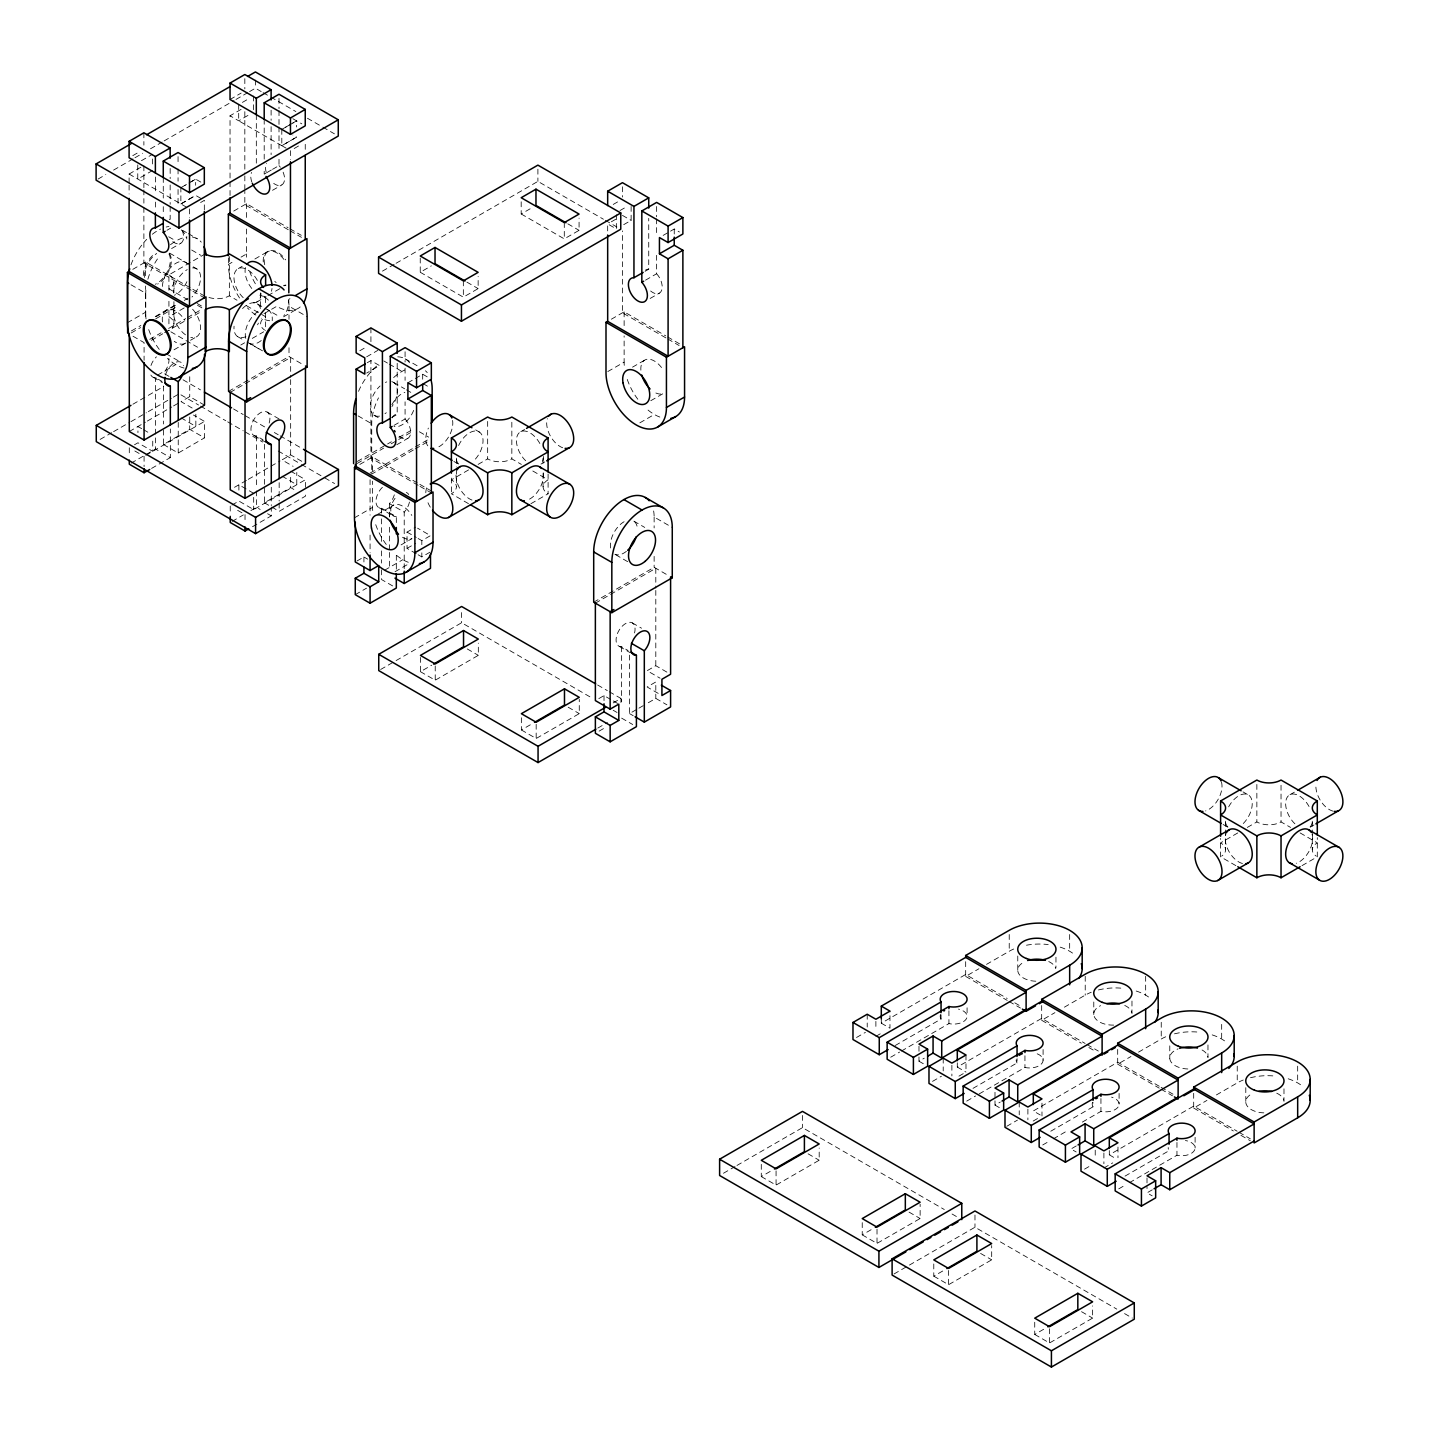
<?xml version="1.0" encoding="UTF-8"?>
<svg xmlns="http://www.w3.org/2000/svg" width="1439" height="1439" viewBox="0 0 1439 1439"><rect width="100%" height="100%" fill="white"/><g stroke="black" fill="none" stroke-linecap="round" stroke-linejoin="round"><path stroke-width="0.75" stroke-dasharray="5 3.75" d="M132.784 155.646L140.195 151.365M230.042 99.489L241.122 93.085M98.05 179.066L105.82 174.587M113.591 170.09L133.018 158.884M134.96 157.75L142.731 153.271M150.501 148.793L162.157 142.047M164.1 140.932L234.053 100.55M235.996 99.435L247.652 92.708M249.595 91.574L255.423 88.211L261.196 91.556M141.454 160.682L152.552 154.279L152.552 166.474M242.4 102.403L247.958 99.165M129.096 182.897L129.096 174.047L143.882 165.503L143.882 187.646M230.042 195.488L230.042 115.768L241.122 109.364M152.552 170.504L137.766 179.084L137.766 162.787M247.958 115.426L238.694 120.804L230.042 115.768M200.848 198.384L195.668 195.398L180.864 203.96L180.882 187.664L186.422 184.462M285.516 127.262L291.056 124.06M292.908 122.981L296.614 120.858L296.596 126.992M180.864 187.7L186.404 184.498M281.81 129.42L287.35 126.218M289.203 125.157L296.596 120.894M180.882 203.942L195.668 195.398M238.712 104.507L238.694 120.804L281.81 145.699L296.614 137.119L292.854 134.996M281.81 129.384L281.81 145.699L296.596 137.155M200.615 202.521L204.32 200.381L204.32 211.461M294.168 148.523L301.56 144.242M166.96 230.276L170.665 228.135M266.053 173.076L264.2 174.137L264.2 167.697M266.988 172.536L271.593 169.874M272.529 169.334L279.004 165.593L279.004 159.153M132.784 269.345L145.555 261.97L190.883 288.142M233.73 211.065L246.501 203.69L288.052 227.686M171.583 248.569L180.828 243.227M272.529 190.29L281.774 184.947M168.921 290.282L168.921 274.867L205.183 253.93M127.423 322.732L145.555 312.263L145.555 286.019M239.54 297.981A42.738 24.679 60 0 1 228.369 264.452L233.802 261.304M241.05 257.113L246.501 253.983L246.501 227.74M155.25 316.544L176.026 304.546M238.352 268.553L242.13 266.377M254.883 259.002L268.571 251.106M131.399 330.934L140.842 325.484M155.952 316.76L176.727 304.762M184.282 300.409L188.059 298.233M131.183 332.985L140.626 327.534M155.736 318.81L178.4 305.734M184.174 307.928L168.921 316.742A17.088 9.875 0 0 1 168.921 330.7M149.746 339.352L161.078 332.805M168.633 328.452L185.631 318.631M187.52 317.533L202.629 308.827M151.419 340.323L162.751 333.776M164.64 332.679L185.415 320.681M187.304 319.602L202.413 310.878M174.029 349.785L188.635 341.367M190.524 340.27L196.19 336.996M256.61 302.1L266.053 296.65M267.942 295.571L282.224 287.314M157.642 375.075L175.774 364.607M264.021 313.648L276.72 306.327A42.738 24.679 60 0 0 300.175 306.957M289.941 298.682L288.807 299.348A42.738 24.679 60 0 1 283.879 315.591M283.573 316.814L298.089 308.432M132.892 404.233L146.382 396.462M148.307 395.347L163.722 386.443M240.799 345.018L244.612 342.806M252.257 338.399L263.697 331.797M382.468 271.126L394.124 264.398M396.067 263.283L537.898 181.386L603.409 219.214M100.118 439.417L111.684 432.743M113.609 431.628L129.024 422.724M130.967 421.627L146.382 412.723M148.307 411.608L171.421 398.261M173.364 397.146L179.138 393.8L198.564 405.025M129.294 431.52L145.447 422.149M147.318 421.069L171.691 407.003M173.561 405.924L179.191 402.668M204.518 405.168L189.732 396.624L181.044 401.625L192.142 408.028M420.242 258.031L420.242 272.259L431.34 265.855M521.188 201.784L521.188 213.979L532.268 207.576M134.493 444.777L137.946 442.78L152.732 451.324L152.75 439.075M228.567 391.39L289.005 356.512L303.611 364.948M230.24 392.361L290.66 357.466L290.66 377.396M131.165 463.124L144.296 455.551M146.184 454.454L155.556 449.04L170.342 457.584L170.342 428.966M163.452 430.117L163.452 444.489L189.732 429.326L204.518 437.852L204.518 421.429L193.42 415.026M145.825 455.318L204.518 421.429M151.581 468.412L170.342 457.584M163.452 444.489L178.238 453.033L204.518 437.852M359.822 350.738L367.215 346.475M613.212 204.446L618.752 201.244M420.242 272.259L463.34 297.154L478.144 288.609L478.144 276.414M521.188 213.979L564.286 238.874L579.072 230.33L579.072 218.134M366.657 356.818L377.738 350.414M620.029 210.526L625.587 207.324M367.215 362.736L370.92 360.595L379.59 365.614L366.657 373.079M611.359 221.786L618.752 217.505M623.735 224.646L631.127 220.383L631.127 204.122M407.903 382.774L413.461 379.572M415.295 378.493L422.688 374.23L427.887 377.234M663.145 235.402L668.685 232.201M670.538 231.139L674.243 228.999L679.424 232.003M246.393 480.428L233.694 487.785M248.263 479.349L280.119 460.948M301.758 461.307L290.66 454.904L281.99 459.904L293.088 466.308M231.967 505.053L238.892 501.06L253.678 509.604L305.464 479.709L305.464 489.979M391.66 417.616L397.2 414.414L397.2 359.516M645.032 271.323L648.737 269.201L648.737 218.35M393.998 425.386L405.079 418.983L405.079 401.805M645.535 280.155L656.634 273.752L656.634 254.433M232.111 521.404L243.371 514.91M250.872 510.575L256.502 507.319L260.189 509.46M264.38 444.309L264.38 502.769L290.66 487.605L296.218 490.807M357.376 461.415L385.706 445.047M387.595 443.967L391.372 441.773M398.927 437.42L414.036 428.696M357.16 463.466L383.601 448.195M391.156 443.824L396.822 440.568M398.711 439.471L413.82 430.747M359.822 464.437L372.593 457.062L417.922 483.234M611.359 319.206L624.13 311.849L665.681 335.827M252.527 526.692L271.287 515.864L271.287 507.643M271.773 507.032L279.166 511.313L305.464 496.131L305.464 492.03M396.768 444.741L407.867 438.337M650.158 298.449L659.404 293.106M370.075 473.089L413.497 448.015M415.385 446.917L428.606 439.291M413.281 450.065L371.73 474.061L371.73 423.768A42.738 24.679 -60 0 1 378.493 397.866M415.169 448.968L428.39 441.341M354.462 517.824L372.593 507.355L372.593 481.13M607.816 371.55L624.13 362.142L624.13 335.899M377.36 514.478L393.674 505.053M520.828 431.646L524.605 429.47M632.512 367.161L645.212 359.84M468.574 469.905L451.396 479.817A17.088 9.875 0 0 1 451.396 493.775L468.574 503.704M478.108 464.401L487.659 458.879A17.088 9.875 0 0 0 511.834 458.879L521.368 464.401M356.998 560.976L363.923 556.983L367.629 559.123M416.267 553.709L407.039 548.367L407.039 532.106L415.709 527.088M401.067 544.895L411.95 538.6A19.121 11.026 60 0 1 401.247 536.441M540.992 464.095L544.769 461.919M650.788 400.708L663.487 393.387A19.121 11.026 60 0 1 652.784 391.21M407.039 548.367L415.709 543.366M418.119 538.51L421.825 540.632L430.495 535.632L417.562 528.167M384.681 570.168L402.812 559.699M639.833 422.85L654.349 414.468M355.271 594.667L366.531 588.173M395.059 571.715L408.19 564.124M418.119 554.77L421.825 556.911L430.495 551.892M530.919 503.704L548.097 493.775L548.097 473.953M380.669 669.477L394.16 661.688M396.103 660.573L461.613 622.745L591.789 697.897M420.44 657.443L420.44 671.689L431.682 665.196M420.44 671.689L435.226 680.215L478.324 655.339L478.324 643.143M593.695 602.204L654.133 567.308L668.739 575.744M595.368 603.157L655.806 568.279L655.806 588.209M521.368 717.755L521.368 729.951L532.628 723.475M598.822 698.599L604.02 695.613L611.413 699.876M666.887 672.121L655.806 665.717L647.118 670.718L660.069 678.183M521.368 729.951L536.171 738.495L579.269 713.618L579.269 699.372M613.212 702.916L620.928 698.455L620.928 702.52M597.797 728.08L607.438 722.504M599.128 731.12L606.628 726.803M629.509 655.123L629.509 713.582L637.027 709.247M638.898 708.168L646.417 703.815M648.287 702.736L655.806 698.401L666.887 704.804M856.529 1037.483L865.433 1032.357M881.298 1018.92L881.298 1023.201L965.677 974.473L1007.21 998.468M965.677 961.666L965.677 976.415L978.934 968.753M986.506 964.382L1009.225 951.269A42.738 24.679 0 0 1 1015.232 948.373M1290.028 794.67L1295.694 791.414M875.883 1036.332L881.172 1033.292M1237.774 832.929L1220.596 842.858A17.088 9.875 0 0 1 1221.639 856.151M1247.307 827.425L1256.859 821.921A17.088 9.875 0 0 0 1281.034 821.921L1290.567 827.425M895.256 1045.487L941.052 1019.046L941.052 1014.783M890.705 1057.215L899.591 1052.089M901.372 1051.064L948.931 1023.597A13.455 7.771 0 0 0 966.199 1019.1A13.455 7.771 0 0 0 958.5 1009.099M1310.192 827.137L1313.969 824.961M723.457 1173.253L735.023 1166.579M736.948 1165.464L802.476 1127.636L944.29 1209.515M918.981 1056.946L918.981 1061.227L924.27 1058.169M761.285 1164.367L761.285 1176.58L772.527 1170.087M1302.025 865.63L1317.297 856.817L1317.297 837.624M932.544 1081.373L941.43 1076.228M957.295 1062.809L957.295 1067.072L1041.674 1018.362L1085.114 1043.437M1041.674 1005.555L1041.674 1020.287L1054.931 1012.642M1064.41 1007.174L1085.222 995.14A42.738 24.679 0 0 1 1091.23 992.262M958.932 1076.156L964.22 1073.098M761.285 1176.58L776.071 1185.106L819.187 1160.23L819.187 1148.034M973.016 1088.352L1017.049 1062.935L1017.049 1058.654M966.72 1101.105L975.606 1095.96M979.15 1093.928L1024.946 1067.486A13.455 7.771 0 0 0 1041.764 1063.583A13.455 7.771 0 0 0 1036.566 1053.564M994.997 1100.835L994.997 1105.098L1000.267 1102.058M1006.778 1126.287L1017.445 1120.118M1117.689 1049.427L1117.689 1064.176L1130.946 1056.514M1138.519 1052.143L1161.237 1039.03A42.738 24.679 0 0 1 1167.245 1036.152M1033.184 1121.053L1038.454 1117.995M862.231 1222.646L862.231 1234.86L873.473 1228.366M1050.776 1131.216L1093.046 1106.807L1093.046 1102.544M1042.717 1144.976L1049.84 1140.875M1053.384 1138.825L1067.468 1130.694M1082.344 1122.096L1100.943 1111.358A13.455 7.771 0 0 0 1117.995 1107.167A13.455 7.771 0 0 0 1111.574 1097.13M862.231 1234.86L877.017 1243.386L920.133 1218.509L920.133 1204.281M1076.282 1145.93L1070.994 1148.988L1076.192 1151.973M894.033 1273.965L907.523 1266.176M909.448 1265.061L974.976 1227.233L1116.79 1309.112M1084.556 1169.134L1091.661 1165.032M1109.307 1150.57L1109.307 1154.833L1193.686 1106.123L1237.126 1131.198M1193.686 1093.316L1193.686 1108.048L1206.943 1100.403M1216.405 1094.935L1237.234 1082.901A42.738 24.679 0 0 1 1243.242 1080.023M1103.893 1167.982L1112.707 1162.892M933.785 1263.964L933.785 1276.159L945.027 1269.684M1125.028 1176.113L1169.062 1150.696A13.455 7.771 0 0 1 1168.234 1147.531M933.785 1276.159L948.571 1284.703L991.687 1259.827L991.687 1245.58M1118.733 1188.866L1125.838 1184.747M1129.399 1182.696L1176.958 1155.247A13.455 7.771 0 0 0 1194.424 1150.427A13.455 7.771 0 0 0 1185.412 1140.515M1152.279 1189.819L1147.009 1192.859L1152.189 1195.863M1034.731 1322.243L1034.731 1334.439L1045.973 1327.945M1034.731 1334.439L1049.517 1342.983L1092.633 1318.106L1092.633 1305.893M622.457 215.382L631.127 220.383M605.351 220.329L616.899 227.002M567.829 223.836L579.072 230.33M263.121 92.672L268.913 95.999M270.838 97.115L295.876 111.576M307.442 118.25L320.933 126.038M322.858 127.154L334.424 133.827M292.854 118.718L301.794 123.844M667.57 336.924L680.791 344.551M665.897 337.895L622.457 312.803L622.457 230.87M667.786 338.974L679.1 345.522M281.81 145.663L288.735 149.656M466.884 282.116L478.144 288.609M289.941 228.765L301.273 235.312M288.268 229.736L244.828 204.662L244.828 191.369M290.156 230.816L301.471 237.363M200.848 182.123L195.668 179.138L188.275 183.401L195.65 179.155L195.65 185.271M1243.008 791.882L1248.674 795.155M1300.119 832.929L1317.297 842.858A17.088 9.875 0 0 0 1316.253 856.151M129.096 174.047L187.79 207.935M1223.096 824.475L1228.762 827.749M182.825 230.474L186.458 232.56M188.275 233.604L197.341 238.838M405.186 358.851L419.684 367.215M168.723 236.769L175.972 240.961M191.675 250.026L200.74 255.261M288.484 300.157A42.738 24.679 -60 0 1 289.005 306.219L307.137 316.688M383.817 360.955L387.433 363.06M389.25 364.103L401.949 371.424M423.102 383.637L430.351 387.828M653.63 510.971A42.738 24.679 -60 0 1 654.133 517.015L672.265 527.483M1235.867 865.63L1220.596 856.817L1220.596 838.451M169.604 253.102L191.333 265.765M193.222 266.845L196.999 269.039M257.437 303.917L263.103 307.191M264.992 308.288L280.101 317.012M393.782 382.522L404.647 388.8M406.464 389.861L411.896 392.991A19.121 11.026 -60 0 0 409.899 392.092M475.697 429.937L479.475 432.114M633.862 521.152L644.744 527.429M208.961 297.459A17.088 9.875 0 0 0 229.359 295.804L236.985 300.211M246.519 305.716L265.621 316.742A17.088 9.875 0 0 0 264.578 330.035M532.826 471.003L548.097 479.817A17.088 9.875 0 0 0 548.097 493.775M192.772 289.239L205.993 296.866M191.099 290.192L143.882 262.941L143.882 205.363M192.988 291.29L204.32 297.819M197.125 303.467L202.665 306.669M419.397 431.79L428.642 437.132M188.005 299.834L168.921 288.825A17.088 9.875 0 0 0 168.921 274.867M197.539 305.356L203.259 308.648M250.638 343.975L263.319 351.314M373.852 415.134L379.302 418.263M615.766 554.788L630.264 563.171M237.525 336.528L245.08 340.881M246.968 341.978L260.189 349.605M453.897 461.451L457.674 463.628M131.021 284.796L145.753 293.304L145.753 317.353M358.131 415.907L371.73 423.768M170.827 331.797L197.539 347.213M419.81 484.331L431.142 490.879M418.119 485.285L370.92 458.034L370.92 360.595M420.008 486.382L431.34 492.929M166.222 353.796L181.008 362.34M267.168 412.076L280.101 419.54M632.297 622.871L641.542 628.213M133 336.222L144.08 342.626L144.08 360.326M183.023 379.788L200.507 389.879M233.532 408.946L243.245 414.558M245.188 415.673L264.614 426.897M274.327 432.509L278.213 434.74M280.155 435.873L301.524 448.213M168.993 376.352L163.452 373.151A13.455 7.771 -60 0 0 168.345 356.314M394.322 494.836A13.455 7.771 -60 0 1 389.429 503.614L404.215 512.158L404.215 571.175M156.473 378.241L155.556 377.702L155.556 449.04M158.326 379.302L162.031 381.443M269.165 423.03A13.455 7.771 -60 0 0 264.272 411.464A13.455 7.771 -60 0 0 251.771 424.235A13.455 7.771 -60 0 0 256.502 435.981L262.959 439.722M382.396 487.299A13.455 7.771 -60 0 0 375.975 500.844A13.455 7.771 -60 0 0 381.533 508.183L396.319 516.709L396.319 523.148M634.545 632.962A13.455 7.771 -60 0 0 628.987 622.314A13.455 7.771 -60 0 0 616.809 635.336A13.455 7.771 -60 0 0 621.63 646.795L628.106 650.536M153.218 377.306L162.463 382.648M254.163 435.585L267.096 443.068M379.194 507.769L393.98 516.313M619.292 646.399L630.39 652.802M200.507 406.14L225.761 420.728M227.704 421.843L243.245 430.819M245.188 431.934L262.671 442.043M278.213 451.019L299.582 463.34M301.524 464.473L322.912 476.813M324.854 477.928L334.567 483.54M407.039 532.106L416.267 537.431M290.66 471.165L305.464 479.709M181.062 417.85L195.848 426.43L195.848 414.198M282.008 476.129L296.776 484.709L296.794 472.478M658.217 693.382L647.118 686.979L655.806 681.978L655.806 698.401M597.617 685L607.33 690.612M609.273 691.727L620.928 698.455M141.652 428.66L137.946 426.484L137.946 432.617M143.504 429.685L150.879 433.984M253.678 493.343L238.892 484.745L238.892 490.897M613.266 700.937L618.806 704.139M264.38 502.769L269.938 505.97M629.509 713.582L633.214 715.705M613.158 710.236L617.043 712.485M267.582 513.723L271.287 515.864M392.631 585.925L381.533 579.521L381.533 567.2M621.63 718.133L632.728 724.537M134.834 450.983L140.392 454.184M237.633 510.323L243.173 513.525M467.243 648.935L478.324 655.339M568.171 707.215L579.269 713.618M1014.765 1002.821L1022.32 1007.192M1087.003 1044.534L1098.335 1051.064M1159.222 1086.229L1117.689 1062.234L1033.31 1110.962L1040.253 1114.973M1161.111 1087.326L1174.332 1094.953M1239.015 1132.295L1250.347 1138.825M965.677 976.415L1007.228 1000.393M1009.117 1001.49L1020.449 1008.037M1041.674 1020.287L1081.337 1043.185M1088.891 1047.556L1096.446 1051.909M1117.689 1064.176L1159.24 1088.154M1161.129 1089.251L1172.461 1095.799M1193.686 1108.048L1233.349 1130.946M1240.904 1135.317L1250.347 1140.767M881.298 1023.201L889.968 1028.201L889.968 1011.131M957.295 1067.072L965.983 1072.091M1109.307 1154.833L1116.25 1158.845M918.981 1061.227L924.18 1064.212M994.997 1105.098L1000.177 1108.102M952.06 1214.012L957.888 1217.376M1124.561 1313.591L1132.331 1318.088M808.088 1153.826L819.187 1160.23M909.034 1212.106L920.133 1218.509M980.589 1253.423L991.687 1259.827M1081.534 1311.684L1092.633 1318.106M1312.278 821.183L1312.278 827.803M1312.278 829.997L1312.278 849.837M1297.672 1066.155L1297.672 1082.901M1283.984 1088.801L1283.984 1101.375M1281.034 785.28L1281.034 821.921M1256.859 784.453L1256.859 821.921M1245.796 1087.668L1245.796 1102.31M1237.234 1066.155L1237.234 1082.901M1225.596 821.183L1225.596 827.803M1225.596 829.997L1225.596 849.837M1221.675 1024.37L1221.675 1039.03M1207.969 1044.93L1207.969 1057.485A19.121 11.026 0 0 0 1199.155 1048.653M1195.107 1137.296L1195.107 1147.98M1176.958 1142.44L1176.958 1155.247M1169.781 1045.865L1169.781 1058.438M1161.237 1022.284L1161.237 1039.03M1147.009 1177.929L1147.009 1188.596M1145.66 976.308L1145.66 995.14M1131.971 1001.04L1131.971 1013.614M1119.092 1093.424L1119.092 1104.091M1117.977 1147.045L1117.977 1157.711M1103.893 1153.035L1103.893 1163.719M1100.943 1098.551L1100.943 1111.358M1095.223 1150.157L1095.223 1158.701M1093.784 1001.994L1093.784 1014.549M1085.222 976.308L1085.222 995.14M1069.663 934.523L1069.663 951.269M1055.956 957.169L1055.956 967.638M1049.517 1328.755L1049.517 1342.983M1043.095 1049.535L1043.095 1060.219M1041.98 1103.155L1041.98 1115.962M1027.896 1109.163L1027.896 1119.83M1024.946 1055.74L1024.946 1067.486M1019.226 1102.022L1019.226 1114.829M1017.769 956.018L1017.769 970.677M1009.225 934.523L1009.225 951.269M994.997 1092.291L994.997 1098.694M974.976 1215.038L974.976 1227.233M967.08 1007.786L967.08 1016.33M965.983 1055.003L965.983 1069.95M951.881 1065.274L951.881 1075.94M948.931 1010.79L948.931 1023.597M948.571 1270.475L948.571 1284.703M943.211 1058.133L943.211 1070.94M918.981 1046.279L918.981 1054.823M877.017 1229.158L877.017 1243.386M875.883 1021.384L875.883 1029.928M867.213 1014.243L867.213 1027.05M802.476 1115.441L802.476 1127.636M776.071 1170.878L776.071 1185.106M674.243 228.999L674.243 235.097M656.634 206.514L656.634 216.785M656.634 218.836L656.634 235.097M655.806 590.422L655.806 665.717M654.133 517.015L654.133 527.951M654.133 556.371L654.133 567.308M624.13 311.849L624.13 327.157M622.457 186.782L622.457 197.053M621.63 646.795L621.63 701.71M616.342 214.699L616.342 228.927L607.672 223.908L607.672 232.776M604.02 695.613L604.02 701.71M564.286 222.595L564.286 238.874M543.079 458.16L543.079 464.761M543.079 473.575L543.079 486.796M537.898 169.19L537.898 181.386M536.171 724.267L536.171 738.495M511.834 422.257L511.834 458.879M487.659 421.429L487.659 458.879M463.34 280.875L463.34 297.154M461.613 612.582L461.613 622.745M456.397 458.16L456.397 466.973M456.397 469.168L456.397 486.796M451.396 478.072L451.396 493.775M435.226 665.987L435.226 680.215M422.688 374.23L422.688 380.328M421.825 540.632L421.825 544.697M421.825 552.846L421.825 556.911M405.079 351.746L405.079 362.016M405.079 368.132L405.079 380.328M396.319 555.364L396.319 571.625M389.429 503.614L389.429 516.511M389.429 527.232L389.429 550.4M389.429 552.432L389.429 568.801M381.533 508.183L381.533 516.763M381.533 518.903L381.533 544.679M381.533 550.885L381.533 563.081M372.593 457.062L372.593 472.37M370.92 327.912L370.92 342.284M370.075 479.727L370.075 515.162M370.075 535.092L370.075 552.81M363.923 556.983L363.923 563.081M305.248 144.332L305.248 150.969M290.462 150.645L290.462 159.513M290.66 379.608L290.66 454.904M290.66 477.334L290.66 487.605M289.005 306.219L289.005 319.332M289.005 347.752L289.005 356.512M279.166 482.677L279.166 501.042M279.166 503.092L279.166 511.313M279.004 98.356L279.004 108.627M279.004 110.677L279.004 124.923M279.004 126.956L279.004 148.415M271.287 487.227L271.287 505.593M271.108 110.191L271.108 120.372M271.108 126.686L271.108 154.603M265.621 297.639L265.621 304.241M265.621 313.054L265.621 330.7M264.2 119.221L264.2 159.099M260.603 292.854L260.603 308.288M256.322 114.67L256.322 163.147M256.502 435.981L256.502 486.832M256.502 490.897L256.502 507.319M255.423 80.08L255.423 88.211M253.678 497.354L253.678 509.604M253.498 95.999L253.498 110.227M246.501 203.69L246.501 218.998M244.828 78.641L244.828 88.912M244.828 111.648L244.828 173.651M244.828 175.864L244.828 189.157M245.026 514.604L245.026 522.807M230.24 506.06L230.24 514.263M229.359 256.538L229.359 295.804M228.369 257.887L228.369 264.452M189.732 376.694L189.732 396.624M189.732 417.004L189.732 429.326M189.516 208.925L189.516 217.793M178.058 156.635L178.058 164.855M178.058 168.957L178.058 181.17M178.058 189.516L178.058 206.694M178.238 422.364L178.238 453.033M173.921 281.846L173.921 292.854M173.921 301.668L173.921 323.721M170.162 168.471L170.162 178.634M170.162 184.965L170.162 204.284M170.162 206.443L170.162 219.322A13.455 7.771 60 0 0 168.957 219.394M168.921 301.309L168.921 325.466M163.452 386.03L163.452 424.001M163.273 177.501L163.273 198.06M163.273 206.658L163.273 213.098M155.376 177.015L155.376 193.51M155.376 202.09L155.376 210.688M145.555 261.97L145.555 277.277M143.882 132.802L143.882 145.123M143.882 189.858L143.882 203.151M144.08 456.325L144.08 466.578M129.294 447.781L129.294 456.001M129.096 185.109L129.096 193.977M1333.126 811.164A19.121 11.026 60 0 1 1315.948 784.453M1221.495 782.186A19.121 11.026 -60 0 1 1205.576 810.93M1312.152 834.53A19.121 11.026 -60 0 1 1296.233 863.274M1228.654 806.847A19.121 11.026 -60 0 1 1250.167 796.54A19.121 11.026 -60 0 1 1242.469 824.277M1227.935 827.083A19.121 11.026 -60 0 1 1225.434 821.993M1242.469 863.49A19.121 11.026 60 0 1 1228.978 851.528A19.121 11.026 60 0 1 1225.902 834.008M1294.884 823.792A19.121 11.026 60 0 1 1287.815 796.415A19.121 11.026 60 0 1 1309.112 806.649M1312.35 822.442A19.121 11.026 60 0 1 1309.238 827.677M1250.491 1077.721A42.738 24.679 0 0 1 1276.213 1076.21M1288.193 1078.782A42.738 24.679 0 0 1 1302.673 1086.373M1263.838 1112.869A19.121 11.026 0 0 1 1246.75 1105.332A19.121 11.026 0 0 1 1252.596 1093.388M1276.753 1093.19A19.121 11.026 0 0 1 1283.822 1100.313M1174.476 1033.832A42.738 24.679 0 0 1 1200.216 1032.321M1212.196 1034.893A42.738 24.679 0 0 1 1226.676 1042.502M1093.046 1106.807A13.455 7.771 0 0 1 1092.561 1102.31M1187.823 1068.979A19.121 11.026 0 0 1 1170.465 1060.939A19.121 11.026 0 0 1 1178.073 1048.851M1098.479 989.942A42.738 24.679 0 0 1 1124.201 988.449M1136.18 991.021A42.738 24.679 0 0 1 1150.66 998.612M1017.049 1062.935A13.455 7.771 0 0 1 1016.222 1059.77M1113.696 1025.108A19.121 11.026 0 0 1 1095.061 1018.075A19.121 11.026 0 0 1 1100.583 1005.627M1124.74 1005.429A19.121 11.026 0 0 1 1131.809 1012.552M1026.475 945.207A42.738 24.679 0 0 1 1048.204 944.56M1060.183 947.132A42.738 24.679 0 0 1 1074.663 954.723M941.052 1019.046A13.455 7.771 0 0 1 940.548 1014.531M1035.81 981.218A19.121 11.026 0 0 1 1018.74 973.681A19.121 11.026 0 0 1 1024.568 961.756M1048.743 961.558A19.121 11.026 0 0 1 1055.794 968.681M408.298 562.289A42.738 24.679 60 0 1 394.484 553.547M386.264 544.464A42.738 24.679 60 0 1 374.716 521.422M372.701 510.557A42.738 24.679 60 0 1 372.593 507.355M405.079 418.983A13.455 7.771 60 0 1 409.899 436.035A13.455 7.771 60 0 1 397.65 434.884M392.163 417.886A13.455 7.771 60 0 1 397.2 414.414M389.519 517.033A19.121 11.026 60 0 1 396.175 504.405A19.121 11.026 60 0 1 411.824 515.414M659.835 417.058A42.738 24.679 60 0 1 646.039 408.334M637.801 399.233A42.738 24.679 60 0 1 626.253 376.209M624.256 365.344A42.738 24.679 60 0 1 624.13 362.142M656.634 273.752A13.455 7.771 60 0 1 661.526 290.624A13.455 7.771 60 0 1 649.601 290.084M645.589 270.064A13.455 7.771 60 0 1 648.737 269.201M640.877 370.183A19.121 11.026 60 0 1 648.305 359.156A19.121 11.026 60 0 1 663.361 370.183M425.404 370.776A42.738 24.679 -60 0 1 427.239 372.629M393.638 377.576A42.738 24.679 -60 0 1 404.665 370.003M397.704 356.836A42.738 24.679 -60 0 1 410.655 364.337M358.527 391.354A42.738 24.679 -60 0 1 378.313 364.715M406.266 492.462A13.455 7.771 -60 0 1 408.712 494.53M409.449 502.049A13.455 7.771 -60 0 1 404.215 512.158M396.319 516.709A13.455 7.771 -60 0 1 390.76 509.658A13.455 7.771 -60 0 1 396.768 496.257M413.623 410.421A19.121 11.026 -60 0 1 393.98 426.502M391.876 404.701A19.121 11.026 -60 0 1 404.881 392.361M391.786 381.623A19.121 11.026 -60 0 1 391.966 406.571M386.3 412.723A19.121 11.026 -60 0 1 384.986 413.695M379.536 416.105A19.121 11.026 -60 0 1 370.309 406.302A19.121 11.026 -60 0 1 380.076 385.994M385.364 382.432A19.121 11.026 -60 0 1 386.749 381.911M634.689 521.817A19.121 11.026 -60 0 1 637.423 529.858M626.397 551.353A19.121 11.026 -60 0 1 614.903 554.267M610.622 547.989A19.121 11.026 -60 0 1 624.094 521.727M430.297 507.176A19.121 11.026 60 0 1 427.221 500.754M425.8 492.75A19.121 11.026 60 0 1 428.39 485.267M562.667 447.745A19.121 11.026 60 0 1 547.36 418.641M452.583 420.44A19.121 11.026 -60 0 1 436.377 447.889M427.815 445.82A19.121 11.026 -60 0 1 428.39 428.085M543.24 472.783A19.121 11.026 -60 0 1 527.034 500.232M458.609 445.532A19.121 11.026 -60 0 1 480.23 432.707A19.121 11.026 -60 0 1 474.456 460.102M458.735 464.042A19.121 11.026 -60 0 1 456.235 458.951M472.01 500.088A19.121 11.026 60 0 1 456.091 473.773M525.685 460.75A19.121 11.026 60 0 1 518.616 433.391A19.121 11.026 60 0 1 539.913 443.626M543.474 456.433A19.121 11.026 60 0 1 540.884 463.916M267.798 309.799A19.121 11.026 -60 0 1 272.205 320.681M261.268 340.539A19.121 11.026 -60 0 1 249.756 343.471M245.799 338.453A19.121 11.026 -60 0 1 258.966 310.932M192.502 237.093A42.738 24.679 -60 0 1 201.262 242.148M145.753 293.304A42.738 24.679 -60 0 1 145.879 290.084M147.875 279.238A42.738 24.679 -60 0 1 159.423 256.196M170.468 244.72A42.738 24.679 -60 0 1 187.088 236.985M181.296 229.844A42.738 24.679 -60 0 1 186.89 239.018M130.985 264.848A42.738 24.679 -60 0 1 146.706 239.36M152.336 234.251A42.738 24.679 -60 0 1 160.556 229.071M166.151 227.038A42.738 24.679 -60 0 1 168.957 226.517M154.872 377.702A13.455 7.771 -60 0 1 150.375 373.834M150.969 365.506A13.455 7.771 -60 0 1 156.419 356.818M165.449 375.039A13.455 7.771 -60 0 1 174.749 362.736A13.455 7.771 -60 0 1 183.437 365.686M162.463 286.415A19.121 11.026 -60 0 1 171.763 266.431A19.121 11.026 -60 0 1 186.746 263.193M186.89 281.72A19.121 11.026 -60 0 1 174.407 295.229M169.334 253.516A19.121 11.026 -60 0 1 169.586 269.255A19.121 11.026 -60 0 1 157.66 284.059M144.368 277.475A19.121 11.026 -60 0 1 156.671 253.48M285.839 285.048A19.121 11.026 60 0 1 283.753 285.336M276.144 282.494A19.121 11.026 60 0 1 274.777 281.432M264.722 264.704A19.121 11.026 60 0 1 269.956 250.62A19.121 11.026 60 0 1 285.659 259.865M168.921 253.93A19.121 11.026 -60 0 1 167.895 270.442A19.121 11.026 -60 0 1 155.268 284.292M143.306 275.479A19.121 11.026 -60 0 1 154.333 253.983M242.543 308.54A19.121 11.026 -60 0 1 260.765 309.691M258.408 323.109A19.121 11.026 -60 0 1 257.545 324.818M245.925 336.618A19.121 11.026 -60 0 1 234.053 326.185M192.61 267.906A19.121 11.026 -60 0 1 200.561 277.925A19.121 11.026 -60 0 1 191.981 297.01M173.525 292.926A19.121 11.026 -60 0 1 187.232 269.615M192.61 309.223A19.121 11.026 60 0 1 200.525 329.135A19.121 11.026 60 0 1 190.793 337.374M185.487 334.819A19.121 11.026 60 0 1 176.116 304.726M260.999 293.34A19.121 11.026 60 0 1 249.972 302.1M243.209 297.675A19.121 11.026 60 0 1 236.14 270.298A19.121 11.026 60 0 1 257.437 280.533M184.084 368.06A42.738 24.679 60 0 1 167.464 358.455M159.243 349.371A42.738 24.679 60 0 1 147.677 326.329M146.059 318.9A42.738 24.679 60 0 1 145.555 312.263M182.195 230.492A13.455 7.771 60 0 1 181.404 242.849A13.455 7.771 60 0 1 170.611 239.773M184.911 343.507A19.121 11.026 60 0 1 174.227 341.331M162.481 321.922A19.121 11.026 60 0 1 169.136 309.313A19.121 11.026 60 0 1 184.786 320.303M269.705 320.753A42.738 24.679 60 0 1 261.304 318.217M255.872 315.087A42.738 24.679 60 0 1 247.454 307.91M268.409 300.175A42.738 24.679 60 0 1 262.833 294.401M255.351 283.771A42.738 24.679 60 0 1 249.864 271.953M246.627 257.185A42.738 24.679 60 0 1 246.501 253.983M283.141 172.212A13.455 7.771 60 0 1 282.476 184.444A13.455 7.771 60 0 1 271.971 181.926M266.197 172.23A13.455 7.771 60 0 1 266.557 163.488M279.004 165.593A13.455 7.771 60 0 1 280.335 167.23M251.825 182.016A13.455 7.771 60 0 1 251.537 172.446M264.632 296.362A19.121 11.026 60 0 1 257.023 293.52M251.771 288.466A19.121 11.026 60 0 1 245.763 266.593M272.007 288.466A19.121 11.026 60 0 1 271.413 291.254M285.857 285.228A19.121 11.026 60 0 1 283.825 285.821M263.247 262.024A19.121 11.026 60 0 1 270.676 250.998A19.121 11.026 60 0 1 285.731 262.024"/><path stroke-width="1.5" d="M163.273 177.501L163.273 161.078L178.058 152.534L204.32 167.697L204.32 184.12L189.516 192.664L129.096 157.768L129.096 141.346L143.882 132.802L170.162 147.983L170.162 158.254M281.81 129.42L230.042 99.489L230.042 83.066L244.828 74.522L271.108 89.704L271.108 99.975M247.652 76.429L255.423 71.95L338.273 119.797L338.273 136.057L178.976 228.028L96.107 180.199L96.107 163.92L131.075 143.738M146.616 134.762L230.168 86.538M129.096 141.346L155.376 156.527L170.162 147.983M230.042 83.066L256.322 98.248L271.108 89.704M264.2 119.221L264.2 102.799L279.004 94.255L305.248 109.418L305.248 125.841L290.462 134.385L281.81 129.384M163.273 161.078L189.516 176.242L204.32 167.697M264.2 102.799L290.462 117.962L305.248 109.418M96.107 163.92L178.976 211.767L338.273 119.797M163.273 217.379L163.273 232.416A13.455 7.771 60 0 1 166.798 251.231A13.455 7.771 60 0 1 151.85 242.597A13.455 7.771 60 0 1 155.376 227.866L162.769 223.585M163.273 232.416L165.107 231.337M127.423 272.439L187.861 307.334L205.993 296.866L205.993 347.159L187.861 357.627A42.738 24.679 60 0 1 157.642 375.075A42.738 24.679 60 0 1 127.423 322.732L127.423 272.439L129.096 271.467L189.516 306.363L189.516 220.005M228.369 255.71L228.369 214.159L230.042 213.188L290.462 248.084L290.462 161.726M228.369 214.159L288.807 249.055L306.939 238.586L306.939 288.879A42.738 24.679 60 0 1 303.557 302.945M229.359 309.763L229.359 351.638A17.088 9.875 0 0 0 205.183 351.638L205.183 309.763A17.088 9.875 0 0 1 229.359 309.763L248.443 298.736M295.607 295.409L306.939 288.879M378.583 257.113L537.898 165.125L620.767 212.972L620.767 229.233L461.451 321.221L378.583 273.374L378.583 257.113L461.451 304.942L620.767 212.972M179.012 377.18L197.143 366.711M303.467 449.328L338.453 469.51L338.453 485.788L255.584 533.617L96.269 441.647L96.269 425.386L130.967 405.348M435.028 247.454L420.242 255.998L463.34 280.875L478.144 272.349L435.028 247.454L435.028 263.715L465.013 281.037M535.974 189.175L521.188 197.719L564.286 222.595L579.072 214.069L535.974 189.175L535.974 205.435L565.959 222.757M129.294 334.082L129.294 431.52L144.08 440.046L204.518 405.168L204.518 354.228M250.692 397.632L245.026 400.887L245.026 498.326L230.24 489.8L230.24 392.361M431.34 492.929L431.34 395.491L416.555 404.035L416.555 501.456L356.135 466.578L356.135 369.139L364.804 374.14L364.804 357.879L356.135 352.879L356.135 336.438L370.92 327.912L397.2 343.076L397.2 353.346M607.672 205.597L607.672 191.225L622.457 182.681L648.737 197.863L648.737 208.115M284.077 289.959A42.738 24.679 -60 0 0 250.152 295.193A42.738 24.679 -60 0 0 228.567 341.115L228.567 391.39L246.699 401.859L307.137 366.981L307.137 316.688A42.738 24.679 -60 0 0 276.918 299.24L258.786 288.771M129.294 460.102L129.294 464.203L144.08 472.747L149.71 469.492M356.135 336.438L382.414 351.62L397.2 343.076M607.672 191.225L633.951 206.389L648.737 197.863M356.135 369.139L365.362 363.797M382.414 351.62L382.414 422.958A13.455 7.771 60 0 0 378.871 437.69A13.455 7.771 60 0 0 393.836 446.324A13.455 7.771 60 0 0 390.293 427.509L390.293 356.17L405.079 347.644L431.34 362.79L431.34 379.23L416.555 387.757L407.903 382.774L407.903 399.035L416.555 404.035M633.951 206.389L633.951 277.727A13.455 7.771 60 0 0 630.426 292.477A13.455 7.771 60 0 0 645.374 301.111A13.455 7.771 60 0 0 641.83 282.296L641.83 210.957L656.634 202.413L682.877 217.577L682.877 233.999L668.092 242.543L659.44 237.543L659.44 253.804L668.092 258.804L682.877 250.26L682.877 347.698M390.293 356.17L416.555 371.334L431.34 362.79M641.83 210.957L668.092 226.103L682.877 217.577M407.903 399.035L422.688 390.491L431.34 395.491M659.44 253.804L674.243 245.278L682.877 250.26M245.026 498.326L305.464 463.448L305.464 368.222M382.414 422.958L389.807 418.695M633.951 277.727L643.197 272.403M390.293 427.509L392.145 426.448M641.83 282.296L643.683 281.217M96.269 425.386L255.584 517.356L338.453 469.51M354.462 467.531L414.9 502.427L433.031 491.958L433.031 542.251L414.9 552.72A42.738 24.679 60 0 1 384.681 570.168A42.738 24.679 60 0 1 354.462 517.824L354.462 467.531L356.135 466.578M605.999 322.318L666.437 357.214L684.568 346.745L684.568 397.02L666.437 407.489A42.738 24.679 60 0 1 636.218 424.937A42.738 24.679 60 0 1 605.999 372.611L605.999 322.318L607.672 321.347L668.092 356.242L668.092 258.804M230.24 516.331L230.24 522.483L245.026 531.027L248.785 528.85M451.396 473.215L451.396 437.96L487.659 417.022A17.088 9.875 0 0 0 511.834 417.022L548.097 437.96L548.097 471.974M430.171 483.99L460.39 466.542M526.494 428.372L551.047 414.198M451.396 437.96A17.088 9.875 0 0 1 451.396 451.9L487.659 472.837A17.088 9.875 0 0 1 511.834 472.837L548.097 451.9A17.088 9.875 0 0 1 548.097 437.96M448.446 517.536L478.665 500.088M546.658 460.84L569.322 447.745M396.319 573.675L396.319 588.047L370.075 603.211L355.271 594.667L355.271 578.244L363.923 573.262L378.709 581.788L378.709 565.527L370.075 570.528L355.271 561.983L355.271 522.123M355.271 578.244L370.075 586.788L378.709 581.788M406.05 572.29L424.181 561.822M657.587 427.059L675.718 416.591M470.481 504.801L487.659 514.712A17.088 9.875 0 0 1 511.834 514.712L529.012 504.801M394.97 578.154L404.215 583.497L430.495 568.333L430.495 553.943M595.872 729.195L538.06 762.562L378.745 670.592L378.745 654.313L461.613 606.485L595.674 683.867M463.538 630.534L420.44 655.411L435.226 663.955L478.324 639.06L463.538 630.534L463.538 646.795L433.553 664.099M613.931 609.524L610.154 611.701L610.154 709.139L618.806 704.139L618.806 720.417L610.154 725.4L595.368 716.856L595.368 733.296L610.154 741.822L636.416 726.677L636.416 655.339A13.455 7.771 -60 0 1 632.89 640.589A13.455 7.771 -60 0 1 647.838 631.955A13.455 7.771 -60 0 1 644.312 650.77L644.312 722.108L635.067 716.784M649.205 500.772A42.738 24.679 -60 0 0 615.28 506.006A42.738 24.679 -60 0 0 593.695 551.91L593.695 602.204L611.827 612.672L672.265 577.776L672.265 527.483A42.738 24.679 -60 0 0 642.046 510.036L623.914 499.567M564.484 688.813L521.368 713.69L536.171 722.234L579.269 697.339L564.484 688.813L564.484 705.074L534.499 722.378M378.745 654.313L538.06 746.301L605.513 707.358M595.368 716.856L604.02 711.873L618.806 720.417M644.312 722.108L670.592 706.945L670.592 690.522L661.922 695.523L661.922 679.262L670.592 674.243L670.592 576.823L672.265 577.776M1220.596 836.239L1220.596 800.983L1256.859 780.046A17.088 9.875 0 0 0 1281.034 780.046L1317.297 800.983L1317.297 834.998M881.298 1018.92L881.298 1006.113L965.677 957.403L965.677 955.478L1009.225 930.331A42.738 24.679 0 0 1 1069.663 930.331A42.738 24.679 0 0 1 1069.663 965.227L1069.663 984.852M888.151 1049.589L879.265 1054.715L852.985 1039.534L852.985 1022.463L867.213 1014.243L875.883 1019.262L889.968 1011.131L881.298 1006.113M1199.371 847.013L1229.59 829.566M1297.582 790.317L1320.247 777.222M852.985 1022.463L879.265 1037.645L941.052 1001.976A13.455 7.771 0 0 1 952.042 991.543A13.455 7.771 0 0 1 966.99 1000.177A13.455 7.771 0 0 1 948.931 1006.527L887.144 1042.196L887.144 1059.266L913.405 1074.429L927.633 1066.209L927.633 1049.139L918.981 1044.138L933.066 1036.008L941.718 1041.009L1026.097 992.298L965.677 957.403M905.886 1251.876L878.923 1267.453L719.608 1175.483L719.608 1159.222L802.476 1111.376L961.774 1203.346L961.774 1219.624M1220.596 800.983A17.088 9.875 0 0 1 1220.596 814.942L1256.859 835.879A17.088 9.875 0 0 1 1281.034 835.879L1317.297 814.942A17.088 9.875 0 0 1 1317.297 800.983M965.677 955.478L1026.115 990.374L1069.663 965.227M1217.646 880.56A19.121 11.026 60 0 0 1212.555 851.24A19.121 11.026 60 0 0 1195.305 859.569A19.121 11.026 60 0 0 1217.646 880.56L1247.865 863.112M1315.858 823.863L1338.522 810.769M887.144 1042.196L913.405 1057.359L927.633 1049.139M927.795 1056.136L933.066 1053.096L941.718 1058.079L1026.097 1009.369M804.401 1135.425L761.285 1160.302L776.071 1168.846L819.187 1143.969L804.401 1135.425L804.401 1151.686L774.416 1169.008M957.295 1060.669L957.295 1050.002L1041.674 1001.274L1041.674 999.35L1085.222 974.203A42.738 24.679 0 0 1 1145.66 974.203A42.738 24.679 0 0 1 1145.66 1009.099L1145.66 1028.723M964.166 1093.46L955.262 1098.605L928.982 1083.423L928.982 1066.353L943.211 1058.133L951.881 1063.133L965.983 1055.003L957.295 1050.002M1022.338 1009.117L1026.115 1011.293L1035.576 1005.843M1039.372 1003.649L1043.149 1001.454M1237.774 866.728L1256.859 877.754A17.088 9.875 0 0 1 1281.034 877.754L1300.119 866.728M928.982 1066.353L955.262 1081.516L1017.049 1045.847A13.455 7.771 0 0 1 1028.04 1035.432A13.455 7.771 0 0 1 1043.005 1044.048A13.455 7.771 0 0 1 1024.946 1050.398L963.159 1086.067L963.159 1103.155L989.42 1118.319L1003.649 1110.099L1003.649 1093.028L994.997 1088.028L1009.081 1079.898L1017.733 1084.88L1102.112 1036.17L1041.674 1001.274M1041.674 999.35L1102.112 1034.245L1145.66 1009.099M963.159 1086.067L989.42 1101.231L1003.649 1093.028M1002.03 1101.033L1009.081 1096.968L1017.733 1101.968L1102.112 1053.258M1033.31 1104.558L1033.31 1093.874L1117.689 1045.164L1117.689 1043.239L1161.237 1018.093A42.738 24.679 0 0 1 1221.675 1018.093A42.738 24.679 0 0 1 1221.675 1052.988L1221.675 1072.613M1040.163 1137.35L1031.277 1142.476L1004.998 1127.313L1004.998 1110.224L1019.226 1102.022L1027.896 1107.023L1041.98 1098.892L1033.31 1093.874M1104.019 1054.085L1107.796 1051.909M1111.592 1049.715L1115.369 1047.538M905.329 1193.704L862.231 1218.581L877.017 1227.125L920.133 1202.231L905.329 1193.704L905.329 1209.965L875.344 1227.287M1004.998 1110.224L1031.277 1125.406L1093.046 1089.737A13.455 7.771 0 0 1 1104.055 1079.304A13.455 7.771 0 0 1 1119.002 1087.938A13.455 7.771 0 0 1 1100.943 1094.288L1039.156 1129.957L1039.156 1147.027L1065.418 1162.19L1079.646 1153.988L1079.646 1136.9L1070.994 1131.899L1085.078 1123.769L1093.73 1128.77L1178.109 1080.059L1117.689 1045.164M1117.689 1043.239L1178.127 1078.135L1221.675 1052.988M719.608 1159.222L878.923 1251.193L961.774 1203.346M1039.156 1129.957L1065.418 1145.12L1079.646 1136.9M1078.045 1144.922L1085.078 1140.857L1093.73 1145.84L1178.109 1097.13M892.108 1258.801L974.976 1210.972L1134.274 1302.943L1134.274 1319.203L1051.423 1367.05L892.108 1275.08L892.108 1258.801L1051.423 1350.789L1134.274 1302.943M909.754 1249.664L923.244 1241.875M927.094 1239.645L930.943 1237.414M934.792 1235.184L940.584 1231.856M944.434 1229.626L948.283 1227.413M952.15 1225.183L957.924 1221.837M1193.686 1087.111L1237.234 1061.964A42.738 24.679 0 0 1 1297.672 1061.964A42.738 24.679 0 0 1 1297.672 1096.86L1297.672 1117.797L1254.124 1142.944L1254.124 1122.006L1193.686 1087.111L1193.686 1089.053L1109.307 1137.763L1109.307 1148.43M1116.178 1181.221L1107.275 1186.366L1080.995 1171.184L1080.995 1154.114L1095.223 1145.894L1103.893 1150.894L1117.977 1142.764L1109.307 1137.763M1183.811 1095.781L1195.161 1089.233M976.901 1235.022L933.785 1259.898L948.571 1268.443L991.687 1243.548L976.901 1235.022L976.901 1251.282L946.916 1268.586M1080.995 1154.114L1107.275 1169.277L1169.062 1133.608A13.455 7.771 0 0 1 1180.052 1123.193A13.455 7.771 0 0 1 1195.018 1131.827A13.455 7.771 0 0 1 1176.958 1138.177L1115.171 1173.846L1115.171 1190.916L1141.433 1206.08L1155.661 1197.86L1155.661 1180.789L1147.009 1175.789L1161.093 1167.659L1169.745 1172.659L1254.124 1123.931L1193.686 1089.053M1254.124 1122.006L1297.672 1096.86M1115.171 1173.846L1141.433 1188.992L1155.661 1180.789M1154.042 1188.794L1161.093 1184.729L1169.745 1189.729L1254.124 1141.019M1077.829 1293.301L1034.731 1318.178L1049.517 1326.722L1092.633 1301.827L1077.829 1293.301L1077.829 1309.562L1047.844 1326.866M1218.455 777.708L1241.12 790.784M1309.112 830.051L1339.331 847.499A19.121 11.026 -60 0 1 1332.316 877.322A19.121 11.026 -60 0 1 1316.487 866.548A19.121 11.026 -60 0 1 1339.331 847.499M1198.543 810.301L1221.207 823.396M1289.2 862.645L1319.419 880.092M265.621 285.336L265.621 274.867L229.359 253.93A17.088 9.875 0 0 1 205.183 253.93M645.284 497.462L663.415 507.931M449.256 414.666L471.92 427.761M539.913 467.009L570.132 484.457A19.121 11.026 -60 0 1 563.117 514.299A19.121 11.026 -60 0 1 547.288 503.524A19.121 11.026 -60 0 1 570.132 484.457M305.464 366.01L307.137 366.981M431.232 448.356L452.008 460.354M520.001 499.621L550.22 517.051M129.744 268.769A42.738 24.679 -60 0 0 127.621 282.835L128.755 283.483M228.567 341.115L246.699 351.584L246.699 401.859M355.721 399.233A42.738 24.679 -60 0 0 353.598 413.299L355.865 414.612M593.695 551.91L611.827 562.379L611.827 612.672M204.392 392.127L231.589 407.831M170.845 377.414L178.238 381.695L178.238 420.332M266.233 432.491L279.166 439.974L279.166 478.611M631.361 643.305L644.312 650.77M164.801 383.044L170.342 386.246L170.342 424.883M265.747 441.323L271.287 444.525L271.287 483.162M630.876 652.137L636.416 655.339M661.346 685.18L670.592 690.522M610.154 709.139L595.368 700.595L595.368 603.157M1174.35 1096.878L1178.127 1099.072L1178.127 1078.135M1310.192 1079.412L1310.192 1100.349M1281.034 835.879L1281.034 877.754M1256.859 835.879L1256.859 877.754M1234.194 1035.54L1234.194 1056.478M1176.958 1138.177L1176.958 1140.3M1169.745 1172.659L1169.745 1189.729M1169.062 1133.608L1169.062 1144.293M1161.093 1167.659L1161.093 1184.729M1158.179 991.651L1158.179 1012.588M1141.433 1188.992L1141.433 1206.08M1107.275 1169.277L1107.275 1186.366M1102.112 1034.245L1102.112 1055.183M1100.943 1094.288L1100.943 1096.428M1093.73 1128.77L1093.73 1145.84M1093.046 1089.737L1093.046 1100.403M1085.078 1123.769L1085.078 1140.857M1082.182 947.779L1082.182 968.717M1065.418 1145.12L1065.418 1162.19M1051.423 1350.789L1051.423 1367.05M1031.277 1125.406L1031.277 1142.476M1026.115 990.374L1026.115 1011.293M1024.946 1050.398L1024.946 1052.539M1017.733 1084.88L1017.733 1101.968M1017.049 1045.847L1017.049 1056.532M1009.081 1079.898L1009.081 1096.968M989.42 1101.231L989.42 1118.319M955.262 1081.516L955.262 1098.605M948.931 1006.527L948.931 1008.667M941.718 1041.009L941.718 1058.079M941.052 1001.976L941.052 1012.642M933.066 1036.008L933.066 1053.096M913.405 1057.359L913.405 1074.429M879.265 1037.645L879.265 1054.715M878.923 1251.193L878.923 1267.453M674.243 237.147L674.243 245.278M668.092 226.103L668.092 242.543M666.437 357.214L666.437 407.489M610.154 725.4L610.154 741.822M607.672 234.989L607.672 321.347M604.02 703.743L604.02 711.873M538.06 746.301L538.06 762.562M511.834 472.837L511.834 514.712M487.659 472.837L487.659 514.712M461.451 304.942L461.451 321.221M432.168 421.663L432.168 388.872A42.738 24.679 -60 0 0 430.998 379.95M422.688 384.393L422.688 390.491M416.555 371.334L416.555 387.757M414.9 502.427L414.9 552.72M404.215 571.175L404.215 583.497M396.319 527.447L396.319 533.887M370.075 555.022L370.075 570.528M370.075 586.788L370.075 603.211M363.923 567.146L363.923 573.262M355.271 464.545L355.271 468.97M353.598 413.299L353.598 463.592M305.248 155.394L305.248 239.54M290.462 117.962L290.462 134.385M288.807 249.055L288.807 292.783M256.322 98.248L256.322 114.67M255.584 517.356L255.584 533.617M245.026 526.926L245.026 531.027M230.042 197.701L230.042 213.188M204.32 211.461L204.32 297.819M189.516 176.242L189.516 192.664M187.861 307.334L187.861 357.627M178.976 211.767L178.976 228.028M155.376 156.527L155.376 172.95M155.376 212.828L155.376 227.866M144.08 362.556L144.08 440.046M144.08 468.646L144.08 472.747M129.096 198.402L129.096 271.467M127.621 282.835L127.621 333.111M1317.063 780.46A19.121 11.026 60 0 1 1339.187 788.914A19.121 11.026 60 0 1 1334.313 811.38M1202.932 811.434A19.121 11.026 -60 0 1 1199.191 788.068A19.121 11.026 -60 0 1 1221.081 781.035M1292.348 863.76A19.121 11.026 -60 0 1 1289.92 840.304A19.121 11.026 -60 0 1 1311.253 832.39M1226.406 832.803A19.121 11.026 60 0 1 1247.649 839.782A19.121 11.026 60 0 1 1245.832 863.724M1309.292 1095.295A42.738 24.679 0 0 1 1297.672 1117.797M1258.837 1091.374A19.121 11.026 0 0 1 1271.626 1091.517M1233.96 1053.924A42.738 24.679 0 0 1 1228.816 1068.44M1095.852 1098.766A13.455 7.771 0 0 1 1097.507 1097.921M1179.638 1048.312A19.121 11.026 0 0 1 1197.428 1048.096M1157.963 1010.052A42.738 24.679 0 0 1 1154.672 1022.392M1019.1 1055.381A13.455 7.771 0 0 1 1022.374 1053.69M1106.825 1003.613A19.121 11.026 0 0 1 1119.614 1003.756M1081.265 963.662A42.738 24.679 0 0 1 1078.656 978.502M943.84 1011.005A13.455 7.771 0 0 1 944.65 1010.556M1027.626 960.533A19.121 11.026 0 0 1 1045.416 960.335M433.031 542.251A42.738 24.679 60 0 1 419.343 563.566M395.149 431.754A13.455 7.771 60 0 1 394.412 430.567M398.531 534.175A19.121 11.026 60 0 1 390.221 520.27M684.568 397.02A42.738 24.679 60 0 1 670.88 418.335M650.068 388.944A19.121 11.026 60 0 1 641.758 375.039M611.827 562.379A42.738 24.679 -60 0 1 642.046 510.036M636.218 536.765A19.121 11.026 -60 0 1 627.656 550.274M431.16 483.612A19.121 11.026 60 0 1 448.932 495.358A19.121 11.026 60 0 1 449.975 516.493A19.121 11.026 60 0 1 432.491 510.305M548.511 416.375A19.121 11.026 60 0 1 570.438 426.753A19.121 11.026 60 0 1 565.113 448.356M431.16 423.228A19.121 11.026 -60 0 1 451.882 418.012M433.733 448.41A19.121 11.026 -60 0 1 431.34 448.177M524.39 500.754A19.121 11.026 -60 0 1 519.821 478.863A19.121 11.026 -60 0 1 541.46 468.466M457.206 469.762A19.121 11.026 60 0 1 478.899 477.478A19.121 11.026 60 0 1 475.572 500.754M246.699 351.584A42.738 24.679 -60 0 1 276.918 299.24M271.287 444.525A13.455 7.771 -60 0 1 267.762 429.793A13.455 7.771 -60 0 1 282.71 421.159A13.455 7.771 -60 0 1 279.166 439.974M204.068 246.788A42.738 24.679 -60 0 1 206.065 255.333M183.023 373.295A13.455 7.771 -60 0 1 178.238 381.695M170.342 386.246A13.455 7.771 -60 0 1 164.945 377.378M263.607 287.44A17.088 9.875 0 0 1 265.621 274.867M205.993 347.159A42.738 24.679 60 0 1 192.304 368.456M265.999 176.403A13.455 7.771 60 0 1 266.755 193.617A13.455 7.771 60 0 1 252.311 183.257M246.914 264.326A19.121 11.026 60 0 1 261.538 265.406A19.121 11.026 60 0 1 272.043 285.336M1254.43 1090.15A19.121 11.026 0 0 0 1283.966 1081.516A19.121 11.026 0 0 0 1256.265 1071.066A19.121 11.026 0 0 0 1254.43 1090.15M1178.433 1046.261A19.121 11.026 0 0 0 1207.969 1037.627A19.121 11.026 0 0 0 1180.25 1027.176A19.121 11.026 0 0 0 1178.433 1046.261M1102.418 1002.389A19.121 11.026 0 0 0 1131.953 993.755A19.121 11.026 0 0 0 1104.253 983.305A19.121 11.026 0 0 0 1102.418 1002.389M1026.421 958.5A19.121 11.026 0 0 0 1055.956 949.866A19.121 11.026 0 0 0 1028.237 939.415A19.121 11.026 0 0 0 1026.421 958.5M371.478 528.077A19.121 11.026 60 0 0 393.818 549.068A19.121 11.026 60 0 0 388.728 519.749A19.121 11.026 60 0 0 371.478 528.077M623.015 382.846A19.121 11.026 60 0 0 645.356 403.855A19.121 11.026 60 0 0 640.265 374.536A19.121 11.026 60 0 0 623.015 382.846M644.978 561.444A19.121 11.026 -60 0 0 651.993 531.621A19.121 11.026 -60 0 0 629.149 550.669A19.121 11.026 -60 0 0 644.978 561.444M279.85 350.648A19.121 11.026 -60 0 0 286.865 320.807A19.121 11.026 -60 0 0 264.021 339.856A19.121 11.026 -60 0 0 279.85 350.648M143.63 333.434A19.121 11.026 60 0 0 165.971 354.444A19.121 11.026 60 0 0 160.88 325.124A19.121 11.026 60 0 0 143.63 333.434M280.641 351.206A19.121 11.026 -60 0 0 287.656 321.365A19.121 11.026 -60 0 0 264.812 340.431A19.121 11.026 -60 0 0 280.641 351.206M144.458 332.967A19.121 11.026 60 0 0 166.78 353.976A19.121 11.026 60 0 0 161.69 324.656A19.121 11.026 60 0 0 144.458 332.967"/></g></svg>
